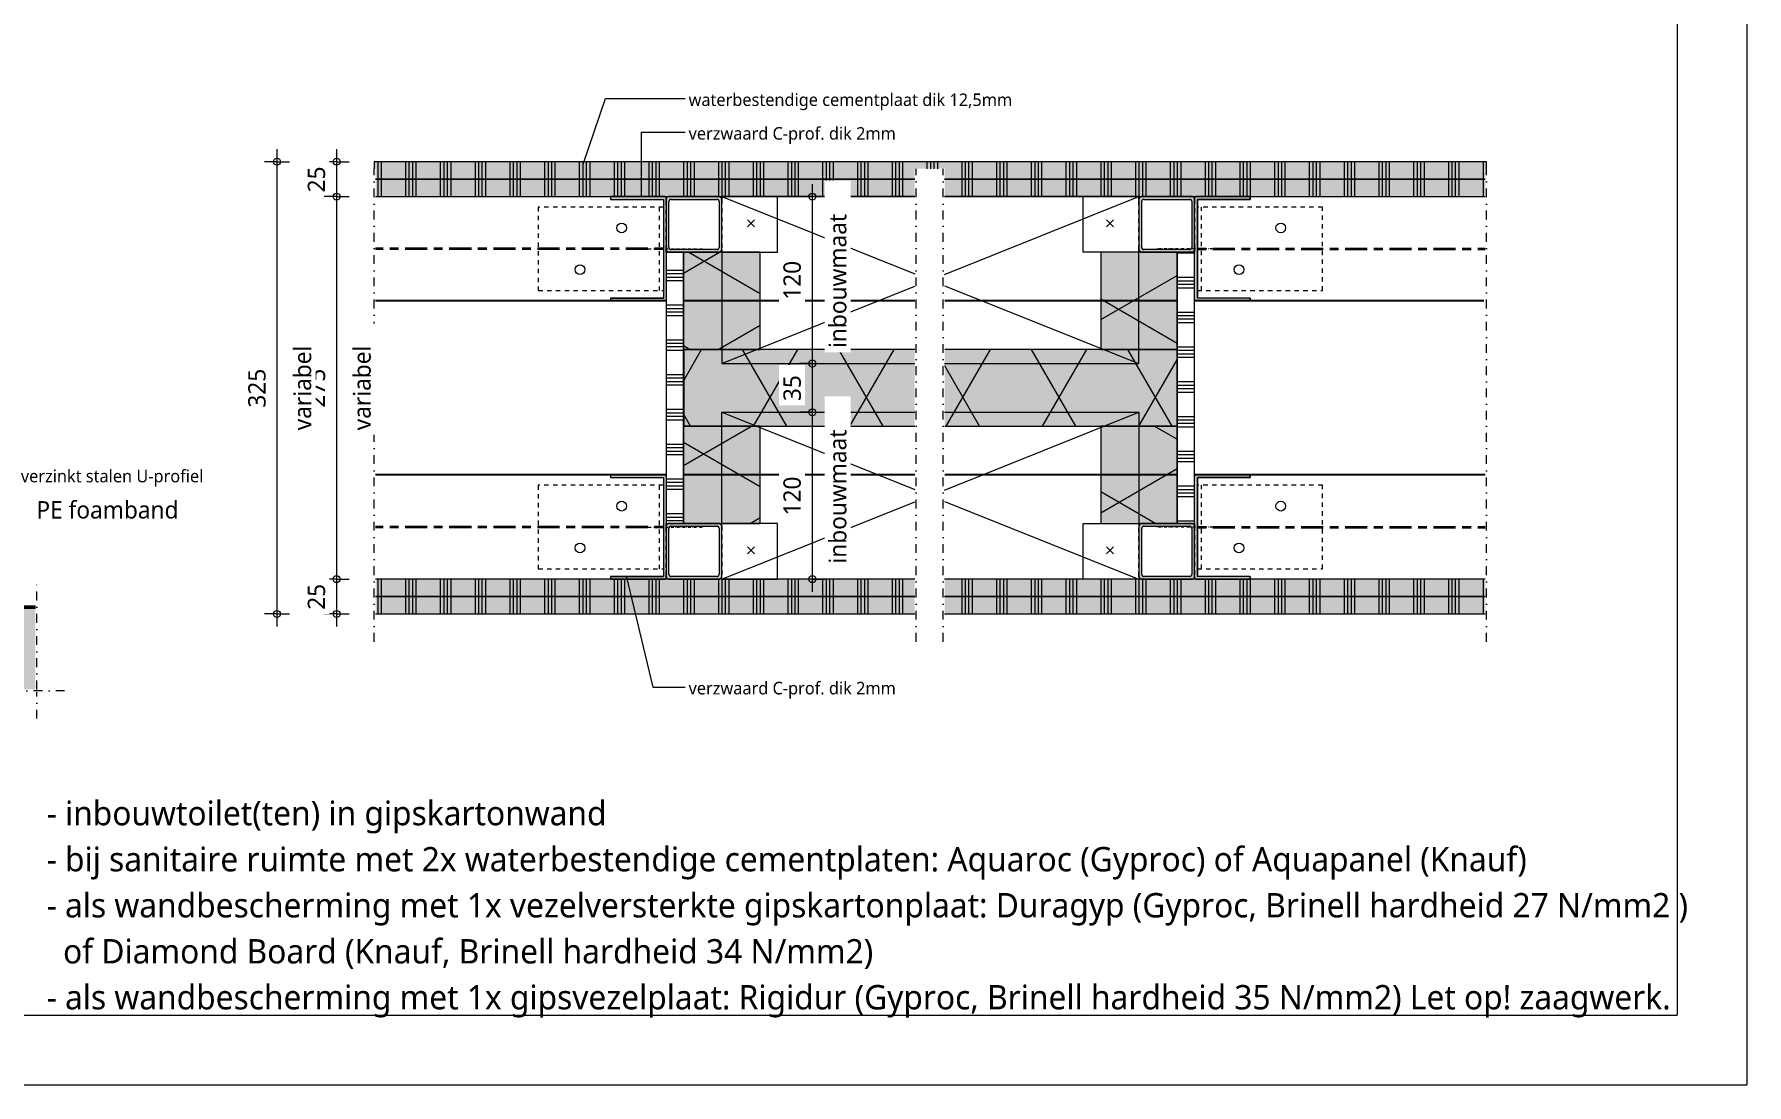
# Model space of a CAD drawing. Header units: millimetres. Extents: x -617 to 12931, y -7813 to -1363.
# Drawn here: x 11699 to 12931, y -4333 to -3578 of the extents above; entities that cross this region are included whole.
import ezdxf

# ---------------------------------------------------------------- set-up
doc = ezdxf.new("R2010")
doc.units = ezdxf.units.MM
for name, pattern in [('Center', [31.75, 6.35, -4.7625, 15.875, -4.7625]), ('Dash', [6.35, 3.175, -3.175]), ('Dash dot', [15.875, 6.35, -4.7625, 0, -4.7625]), ('Streep-stip _ detail', [4, 2, -1, 0, -1])]:
    doc.linetypes.add(name, pattern=pattern)
for name, color, linetype, lineweight in [('A-ANNO-DIMS', 211, 'Continuous', 13), ('A-ANNO-DIMS-5', 211, 'Continuous', 13), ('A-ANNO-IDEN', 131, 'Continuous', 18), ('A-DETL', 90, 'Continuous', 13), ('A-DETL-CNTR', 5, 'Center', 35), ('A-DETL-GENF', 92, 'Continuous', 18), ('A-DETL-GENF-HDLN', 1, 'Dash', 18), ('A-DETL-MBND', 5, 'Continuous', 25), ('G-ANNO-TEXT', 231, 'Continuous', 13)]:
    doc.layers.add(name, color=color, linetype=linetype, lineweight=lineweight)
doc.styles.add('Segoe UI_2', font='segoeui.ttf', dxfattribs={"height": 9})
doc.styles.add('Segoe UI_3', font='segoeui.ttf', dxfattribs={"height": 12.5})
doc.styles.add('Segoe UI_4', font='segoeui.ttf', dxfattribs={"height": 17.5})
doc.dimstyles.new('2_5_mm', dxfattribs={"dimscale": 304.8, "dimtxt": 13.092049, "dimasz": 0.016404, "dimexe": 0.029528, "dimexo": 0.0625, "dimgap": 0.014764, "dimtad": 1, "dimdec": 0, "dimzin": 0, "dimdsep": 46, "dimtxsty": 'Segoe UI_3', "dimblk1": 'DOTBLANK', "dimblk2": 'DOTBLANK', "dimsah": 1, "dimcen": 0.09, "dimdle": 0.029528, "dimazin": 0, "dimtfac": 1, "dimtdec": 4, "dimtix": 1, "dimtmove": 0, "dimatfit": 3, "dimfxl": 0.029528, "dimfxlon": 1, "dimtvp": 1, "dimtfill": 1, "dimtolj": 1, "dimtzin": 0, "dimarcsym": 2})
pattern_1 = [(60, (0, 60.8), (-51.962, 30), []), (120, (0, 60.8), (-51.962, -30), [])]

# ---------------------------------------------------------------- blocks, each defined once
blk = doc.blocks.new('42 isolatie - Type 1-3760056-22_1 Principedetails metalstud')
at = {"layer": 'A-DETL-GENF'}
h = blk.add_hatch(color=256, dxfattribs=at)
h.paths.add_polyline_path([(355.3, 0.8), (355.3, 55.8), (188, 55.8), (188, 0.8), (300.3, 0.8)])
h.paths.add_polyline_path([(166.5, 0.8), (166.5, 55.8), (0.3, 55.8), (0.3, 0.8), (55.3, 0.8)])
at = {"layer": 'A-DETL-GENF', "lineweight": 13}
h = blk.add_hatch(dxfattribs=at)
h.set_pattern_fill('FP_1', color=256, style=0, pattern_type=2)
h.set_pattern_definition(pattern_1)
h.paths.add_polyline_path([(355.3, 0.8), (355.3, 55.8), (188, 55.8), (188, 0.8), (300.3, 0.8)])
h.paths.add_polyline_path([(166.5, 0.8), (166.5, 55.8), (0.3, 55.8), (0.3, 0.8), (55.3, 0.8)])
at = {"layer": 'A-DETL-GENF'}
for p, q in [((55.3, 55.8), (0.3, 55.8)), ((0.3, 55.8), (0.3, 0.8)), ((0.3, 55.8), (0.3, 0.8)), ((166.5, 55.8), (55.3, 55.8)), ((166.5, 55.8), (55.3, 55.8)), ((300.3, 55.8), (188, 55.8)), ((300.3, 55.8), (188, 55.8)), ((355.3, 55.8), (300.3, 55.8)), ((355.3, 0.8), (355.3, 55.8)), ((355.3, 0.8), (355.3, 55.8)), ((0.3, 0.8), (55.3, 0.8)), ((55.3, 0.8), (166.5, 0.8)), ((55.3, 0.8), (166.5, 0.8)), ((188, 0.8), (300.3, 0.8)), ((188, 0.8), (300.3, 0.8)), ((300.3, 0.8), (355.3, 0.8))]:
    blk.add_line(p, q, dxfattribs=at)
blk = doc.blocks.new('42 isolatie - Type 1-3760057-22_1 Principedetails metalstud')
at = {"layer": 'A-DETL-GENF'}
blk.add_hatch(color=256, dxfattribs=at).paths.add_polyline_path([(70.2, 55.8), (0.3, 55.8), (0.3, 0.8), (70.2, 0.8), (70.2, 38.7)])
at = {"layer": 'A-DETL-GENF', "lineweight": 13}
h = blk.add_hatch(dxfattribs=at)
h.set_pattern_fill('FP_1', color=256, style=0, pattern_type=2)
h.set_pattern_definition(pattern_1)
h.paths.add_polyline_path([(70.2, 55.8), (0.3, 55.8), (0.3, 0.8), (70.2, 0.8), (70.2, 38.7)])
at = {"layer": 'A-DETL-GENF'}
for p, q in [((70.2, 55.8), (0.3, 55.8)), ((0.3, 55.8), (0.3, 0.8)), ((70.2, 55.8), (0.3, 55.8)), ((0.3, 55.8), (0.3, 0.8)), ((70.2, 0.8), (70.2, 55.8)), ((70.2, 0.8), (70.2, 55.8)), ((0.3, 0.8), (70.2, 0.8))]:
    blk.add_line(p, q, dxfattribs=at)
blk = doc.blocks.new('42 isolatie - Type 1-3760058-22_1 Principedetails metalstud')
at = {"layer": 'A-DETL-GENF'}
blk.add_hatch(color=256, dxfattribs=at).paths.add_polyline_path([(70.2, -55.8), (70.2, -0.8), (0.3, -0.8), (0.3, -55.8)])
at = {"layer": 'A-DETL-GENF', "lineweight": 13}
h = blk.add_hatch(dxfattribs=at)
h.set_pattern_fill('FP_2', color=256, style=0, pattern_type=2)
h.set_pattern_definition([(300, (0, -60.8), (-51.96, -30), []), (240, (0, -60.8), (-51.96, 30), [])])
h.paths.add_polyline_path([(70.2, -55.8), (70.2, -0.8), (0.3, -0.8), (0.3, -55.8)])
at = {"layer": 'A-DETL-GENF'}
for p, q in [((70.2, -0.8), (0.3, -0.8)), ((0.3, -0.8), (0.3, -55.8)), ((0.3, -0.8), (0.3, -55.8)), ((70.2, -55.8), (70.2, -0.8)), ((70.2, -55.8), (70.2, -0.8)), ((0.3, -55.8), (70.2, -55.8)), ((0.3, -55.8), (70.2, -55.8))]:
    blk.add_line(p, q, dxfattribs=at)
blk = doc.blocks.new('40  gipsplaat - vochtbestendig D12_5-V371-22_1 Principedetails metalstud')
at = {"layer": 'A-DETL-GENF'}
h = blk.add_hatch(color=256, dxfattribs=at)
h.paths.add_polyline_path([(799, 0), (799, 12.5), (410.2, 12.5), (410.2, 0), (730.6, 0)])
h.paths.add_polyline_path([(388.8, 0), (388.8, 12.5), (1, 12.5), (1, 0), (260.4, 0)])
at = {"layer": 'A-DETL-GENF', "lineweight": 13}
h = blk.add_hatch(dxfattribs=at)
h.set_pattern_fill('FP_468', color=256, style=0, pattern_type=2)
h.set_pattern_definition([(90, (-11933.646, 3694.758), (-25, 1e-15), []), (90, (-11931.146, 3694.758), (-25, 1e-15), []), (90, (-11928.646, 3694.758), (-25, 1e-15), []), (90, (-11926.146, 3694.758), (-25, 1e-15), [])])
h.paths.add_polyline_path([(799, 0), (799, 12.5), (410.2, 12.5), (410.2, 0), (730.6, 0)])
h.paths.add_polyline_path([(388.8, 0), (388.8, 12.5), (1, 12.5), (1, 0), (260.4, 0)])
at = {"layer": 'A-DETL-GENF'}
for p, q in [((388.8, 12.5), (1, 12.5)), ((799, 12.5), (410.2, 12.5)), ((1, 0), (170, 0)), ((1, 0), (170, 0)), ((170, 0), (209, 0)), ((209, 0), (212, 0)), ((209, 0), (212, 0)), ((212, 0), (248, 0)), ((248, 0), (388.8, 0)), ((248, 0), (388.8, 0)), ((410.2, 0), (552, 0)), ((410.2, 0), (552, 0)), ((552, 0), (588, 0)), ((588, 0), (591, 0)), ((588, 0), (591, 0)), ((591, 0), (630, 0)), ((630, 0), (799, 0)), ((630, 0), (799, 0))]:
    blk.add_line(p, q, dxfattribs=at)
blk = doc.blocks.new('40  gipsplaat - vochtbestendig D12_5-V372-22_1 Principedetails metalstud')
at = {"layer": 'A-DETL-GENF'}
blk.add_hatch(color=256, dxfattribs=at).paths.add_polyline_path([(799, 0), (799, 7.5), (800, 7.5), (800, 12.5), (0, 12.5), (0, 7.5), (1, 7.5), (1, 0), (388.8, 0), (388.8, 7.5), (410.2, 7.5), (410.2, 0), (730.6, 0)])
at = {"layer": 'A-DETL-GENF', "lineweight": 13}
h = blk.add_hatch(dxfattribs=at)
h.set_pattern_fill('FP_469', color=256, style=0, pattern_type=2)
h.set_pattern_definition([(90, (-11933.646, 3682.258), (-25, 1e-15), []), (90, (-11931.146, 3682.258), (-25, 1e-15), []), (90, (-11928.646, 3682.258), (-25, 1e-15), []), (90, (-11926.146, 3682.258), (-25, 1e-15), [])])
h.paths.add_polyline_path([(799, 0), (799, 7.5), (800, 7.5), (800, 12.5), (0, 12.5), (0, 7.5), (1, 7.5), (1, 0), (388.8, 0), (388.8, 7.5), (410.2, 7.5), (410.2, 0), (730.6, 0)])
at = {"layer": 'A-DETL-GENF'}
for p, q in [((800, 12.5), (0, 12.5)), ((0, 12.5), (0, 7.5)), ((800, 12.5), (0, 12.5)), ((0, 12.5), (0, 7.5)), ((800, 7.5), (800, 12.5)), ((800, 7.5), (800, 12.5)), ((1, 0), (388.8, 0)), ((1, 0), (388.8, 0)), ((410.2, 0), (799, 0)), ((410.2, 0), (799, 0))]:
    blk.add_line(p, q, dxfattribs=at)
blk = doc.blocks.new('20 klos p - Achterliggend-V373-22_1 Principedetails metalstud')
at = {"layer": 'A-DETL-GENF'}
for p, q in [((138.8, 120), (0, 120)), ((0, 120), (0, 118)), ((0, 120), (138.8, 64.5)), ((300, 120), (160.2, 120)), ((160.2, 64.1), (300, 120)), ((300, 118), (300, 120)), ((0, 82), (0, 0)), ((300, 0), (300, 82)), ((0, 0), (138.8, 55.5)), ((160.2, 55.9), (300, 0)), ((0, 0), (138.8, 0)), ((160.2, 0), (300, 0))]:
    blk.add_line(p, q, dxfattribs=at)
blk = doc.blocks.new('40  gipsplaat - vochtbestendig D12_5-V374-22_1 Principedetails metalstud')
at = {"layer": 'A-DETL-GENF'}
h = blk.add_hatch(color=256, dxfattribs=at)
h.paths.add_polyline_path([(799, 0), (799, 12.5), (410.2, 12.5), (410.2, 0), (730.6, 0)])
h.paths.add_polyline_path([(388.8, 0), (388.8, 12.5), (1, 12.5), (1, 0), (260.4, 0)])
at = {"layer": 'A-DETL-GENF', "lineweight": 13}
h = blk.add_hatch(dxfattribs=at)
h.set_pattern_fill('FP_470', color=256, style=0, pattern_type=2)
h.set_pattern_definition([(90, (-11933.646, 3994.758), (-25, 1e-15), []), (90, (-11931.146, 3994.758), (-25, 1e-15), []), (90, (-11928.646, 3994.758), (-25, 1e-15), []), (90, (-11926.146, 3994.758), (-25, 1e-15), [])])
h.paths.add_polyline_path([(799, 0), (799, 12.5), (410.2, 12.5), (410.2, 0), (730.6, 0)])
h.paths.add_polyline_path([(388.8, 0), (388.8, 12.5), (1, 12.5), (1, 0), (260.4, 0)])
at = {"layer": 'A-DETL-GENF'}
for p, q in [((388.8, 12.5), (1, 12.5)), ((799, 12.5), (410.2, 12.5)), ((1, 0), (388.8, 0)), ((1, 0), (388.8, 0)), ((410.2, 0), (799, 0)), ((410.2, 0), (799, 0))]:
    blk.add_line(p, q, dxfattribs=at)
blk = doc.blocks.new('40  gipsplaat - vochtbestendig D12_5-V375-22_1 Principedetails metalstud')
at = {"layer": 'A-DETL-GENF'}
h = blk.add_hatch(color=256, dxfattribs=at)
h.paths.add_polyline_path([(799, 0), (799, 12.5), (410.2, 12.5), (410.2, 0), (730.6, 0)])
h.paths.add_polyline_path([(388.8, 0), (388.8, 12.5), (1, 12.5), (1, 0), (260.4, 0)])
at = {"layer": 'A-DETL-GENF', "lineweight": 13}
h = blk.add_hatch(dxfattribs=at)
h.set_pattern_fill('FP_471', color=256, style=0, pattern_type=2)
h.set_pattern_definition([(90, (-11933.646, 3982.258), (-25, 1e-15), []), (90, (-11931.146, 3982.258), (-25, 1e-15), []), (90, (-11928.646, 3982.258), (-25, 1e-15), []), (90, (-11926.146, 3982.258), (-25, 1e-15), [])])
h.paths.add_polyline_path([(799, 0), (799, 12.5), (410.2, 12.5), (410.2, 0), (730.6, 0)])
h.paths.add_polyline_path([(388.8, 0), (388.8, 12.5), (1, 12.5), (1, 0), (260.4, 0)])
at = {"layer": 'A-DETL-GENF'}
for p, q in [((170, 12.5), (1, 12.5)), ((170, 12.5), (1, 12.5)), ((209, 12.5), (170, 12.5)), ((212, 12.5), (209, 12.5)), ((212, 12.5), (209, 12.5)), ((248, 12.5), (212, 12.5)), ((388.8, 12.5), (248, 12.5)), ((388.8, 12.5), (248, 12.5)), ((552, 12.5), (410.2, 12.5)), ((552, 12.5), (410.2, 12.5)), ((588, 12.5), (552, 12.5)), ((591, 12.5), (588, 12.5)), ((591, 12.5), (588, 12.5)), ((630, 12.5), (591, 12.5)), ((799, 12.5), (630, 12.5)), ((799, 12.5), (630, 12.5)), ((1, 0), (388.8, 0)), ((1, 0), (388.8, 0)), ((410.2, 0), (799, 0)), ((410.2, 0), (799, 0))]:
    blk.add_line(p, q, dxfattribs=at)
blk = doc.blocks.new('22 verzwaard metalstud profiel - 75 mm-V368-22_1 Principedetails metalstud')
at = {"layer": 'A-DETL-GENF'}
blk.add_hatch(color=256, dxfattribs=at).paths.add_polyline_path([(37.5, -8.3), (37.5, -1), (36.5, 0), (-36.5, 0), (-37.5, -1), (-37.5, -40), (-35.5, -40), (-35.5, -2), (35.5, -2), (35.5, -40), (37.5, -40)])
for p, q in [((-36.5, 0), (-37.5, -1)), ((-37.5, -1), (-36.5, 0)), ((-35.5, 0), (-36.5, 0)), ((-35.5, 0), (-36.5, 0)), ((2.5, 0), (0.5, 0)), ((2.5, 0), (0.5, 0)), ((37.5, -1), (36.5, 0)), ((-37.5, -1), (-37.5, -40)), ((-37.5, -40), (-37.5, -1)), ((-35.5, -2), (35.5, -2)), ((-35.5, -40), (-35.5, -2)), ((-35.5, -40), (-35.5, -2)), ((-35.5, -2), (35.5, -2)), ((35.5, -2), (35.5, -40)), ((35.5, -40), (35.5, -2)), ((37.5, -1), (36.5, 0)), ((37.5, -40), (37.5, -1)), ((37.5, -40), (37.5, -1)), ((-37.5, -40), (-35.5, -40)), ((-37.5, -40), (-35.5, -40)), ((35.5, -40), (37.5, -40)), ((35.5, -40), (37.5, -40))]:
    blk.add_line(p, q, dxfattribs=at)
blk = doc.blocks.new('22 verzwaard metalstud profiel - 75 mm-V376-22_1 Principedetails metalstud')
at = {"layer": 'A-DETL-GENF'}
blk.add_hatch(color=256, dxfattribs=at).paths.add_polyline_path([(37.5, -1), (36.5, 0), (-36.5, 0), (-37.5, -1), (-37.5, -40), (-35.5, -40), (-35.5, -2), (35.5, -2), (35.5, -40), (37.5, -40), (37.5, -8.3)])
for p, q in [((-36.5, 0), (-37.5, -1)), ((-37.5, -1), (-36.5, 0)), ((-0.5, 0), (-2.5, 0)), ((-0.5, 0), (-2.5, 0)), ((36.5, 0), (35.5, 0)), ((36.5, 0), (35.5, 0)), ((37.5, -1), (36.5, 0)), ((-37.5, -1), (-37.5, -40)), ((-37.5, -40), (-37.5, -1)), ((-35.5, -2), (35.5, -2)), ((-35.5, -40), (-35.5, -2)), ((-35.5, -40), (-35.5, -2)), ((-35.5, -2), (35.5, -2)), ((35.5, -2), (35.5, -40)), ((35.5, -40), (35.5, -2)), ((37.5, -1), (36.5, 0)), ((37.5, -40), (37.5, -1)), ((37.5, -40), (37.5, -1)), ((-37.5, -40), (-35.5, -40)), ((-37.5, -40), (-35.5, -40)), ((35.5, -40), (37.5, -40)), ((35.5, -40), (37.5, -40))]:
    blk.add_line(p, q, dxfattribs=at)
blk = doc.blocks.new('22 verzwaard metalstud profiel - 75 mm-V377-22_1 Principedetails metalstud')
at = {"layer": 'A-DETL-GENF'}
blk.add_hatch(color=256, dxfattribs=at).paths.add_polyline_path([(37.5, 1), (37.5, 40), (35.5, 40), (35.5, 2), (-35.5, 2), (-35.5, 40), (-37.5, 40), (-37.5, 1), (-36.5, 0), (36.5, 0)])
for p, q in [((-35.5, 40), (-37.5, 40)), ((-37.5, 40), (-37.5, 1)), ((-37.5, 40), (-37.5, 1)), ((-37.5, 40), (-35.5, 40)), ((-35.5, 2), (-35.5, 40)), ((-35.5, 40), (-35.5, 2)), ((37.5, 40), (35.5, 40)), ((35.5, 40), (35.5, 2)), ((35.5, 40), (35.5, 2)), ((35.5, 40), (37.5, 40)), ((37.5, 1), (37.5, 40)), ((37.5, 40), (37.5, 1)), ((-37.5, 1), (-36.5, 0)), ((-37.5, 1), (-36.5, 0)), ((-36.5, 0), (-35.5, 0)), ((-35.5, 0), (-36.5, 0)), ((35.5, 2), (-35.5, 2)), ((-35.5, 2), (35.5, 2)), ((0.5, 0), (2.5, 0)), ((2.5, 0), (0.5, 0)), ((36.5, 0), (37.5, 1)), ((37.5, 1), (36.5, 0))]:
    blk.add_line(p, q, dxfattribs=at)
blk = doc.blocks.new('22 verzwaard metalstud profiel - 75 mm-V378-22_1 Principedetails metalstud')
at = {"layer": 'A-DETL-GENF'}
blk.add_hatch(color=256, dxfattribs=at).paths.add_polyline_path([(37.5, 1), (37.5, 40), (35.5, 40), (35.5, 2), (-35.5, 2), (-35.5, 40), (-37.5, 40), (-37.5, 1), (-36.5, 0), (36.5, 0)])
for p, q in [((-35.5, 40), (-37.5, 40)), ((-37.5, 40), (-37.5, 1)), ((-37.5, 40), (-37.5, 1)), ((-37.5, 40), (-35.5, 40)), ((-35.5, 2), (-35.5, 40)), ((-35.5, 40), (-35.5, 2)), ((37.5, 40), (35.5, 40)), ((35.5, 40), (35.5, 2)), ((35.5, 40), (35.5, 2)), ((35.5, 40), (37.5, 40)), ((37.5, 1), (37.5, 40)), ((37.5, 40), (37.5, 1)), ((-37.5, 1), (-36.5, 0)), ((-37.5, 1), (-36.5, 0)), ((35.5, 2), (-35.5, 2)), ((-35.5, 2), (35.5, 2)), ((-2.5, 0), (-0.5, 0)), ((-0.5, 0), (-2.5, 0)), ((35.5, 0), (36.5, 0)), ((36.5, 0), (35.5, 0)), ((36.5, 0), (37.5, 1)), ((37.5, 1), (36.5, 0))]:
    blk.add_line(p, q, dxfattribs=at)
blk = doc.blocks.new('00 afbreeklijn 1 s l - Type 1-2338428-22_1 Principedetails metalstud')
at = {"layer": 'A-DETL-GENF', "linetype": 'Dash dot'}
blk.add_line((320, 0), (-20, 0), dxfattribs=at)
blk = doc.blocks.new('20 klos p - Achterliggend-4383762-22_1 Principedetails metalstud')
at = {"layer": 'A-DETL-GENF'}
for p, q in [((0, 0), (138.8, 0)), ((0, -82), (0, 0)), ((0, 0), (138.8, -55.5)), ((160.2, 0), (300, 0)), ((160.2, -55.9), (300, 0)), ((300, 0), (300, -82)), ((0, -120), (138.8, -64.5)), ((160.2, -64.1), (300, -120)), ((0, -120), (0, -118)), ((138.8, -120), (0, -120)), ((300, -120), (160.2, -120)), ((300, -118), (300, -120))]:
    blk.add_line(p, q, dxfattribs=at)
blk = doc.blocks.new('00 afbreeklijn 1 s l - Type 1-2338427-22_1 Principedetails metalstud')
at = {"layer": 'A-DETL-GENF', "linetype": 'Dash dot'}
for p, q in [((320, 0), (-20, 0)), ((320, -19.5), (-20, -19.5))]:
    blk.add_line(p, q, dxfattribs=at)
blk = doc.blocks.new('00 afbreeklijn 1 s l - Type 1-2338429-22_1 Principedetails metalstud')
at = {"layer": 'A-DETL-GENF', "linetype": 'Dash dot'}
blk.add_line((320, 0), (-20, 0), dxfattribs=at)
blk = doc.blocks.new('40  gipsplaat - D12_5-2957576-22_1 Principedetails metalstud')
at = {"layer": 'A-DETL-GENF', "lineweight": 13}
h = blk.add_hatch(dxfattribs=at)
h.set_pattern_fill('FP_484', color=256, style=0, pattern_type=2)
h.set_pattern_definition([(270, (3939.708, 12533.646), (25, 1e-15), []), (270, (3942.208, 12533.646), (25, 1e-15), []), (270, (3944.708, 12533.646), (25, 1e-15), []), (270, (3947.208, 12533.646), (25, 1e-15), [])])
h.paths.add_polyline_path([(0, 0), (194.9, 0), (194.9, 12.5), (0, 12.5)])
at = {"layer": 'A-DETL-GENF'}
for p, q in [((194.9, 12.5), (0, 12.5)), ((0, 12.5), (0, 0)), ((194.9, 12.5), (0, 12.5)), ((0, 12.5), (0, 0)), ((194.9, 0), (194.9, 12.5)), ((194.9, 0), (194.9, 12.5)), ((0, 0), (194.9, 0)), ((0, 0), (194.9, 0))]:
    blk.add_line(p, q, dxfattribs=at)
blk = doc.blocks.new('40  gipsplaat - D12_5-V387-22_1 Principedetails metalstud')
at = {"layer": 'A-DETL-GENF', "lineweight": 13}
h = blk.add_hatch(dxfattribs=at)
h.set_pattern_fill('FP_485', color=256, style=0, pattern_type=2)
h.set_pattern_definition([(90, (-3744.808, -12153.646), (-25, 1e-15), []), (90, (-3747.308, -12153.646), (-25, 1e-15), []), (90, (-3749.808, -12153.646), (-25, 1e-15), []), (90, (-3752.308, -12153.646), (-25, 1e-15), [])])
h.paths.add_polyline_path([(194.9, 12.5), (0, 12.5), (0, 0), (194.9, 0)])
at = {"layer": 'A-DETL-GENF'}
for p, q in [((194.9, 12.5), (0, 12.5)), ((0, 12.5), (0, 0)), ((194.9, 12.5), (0, 12.5)), ((0, 12.5), (0, 0)), ((194.9, 0), (194.9, 12.5)), ((194.9, 0), (194.9, 12.5)), ((0, 0), (194.9, 0)), ((0, 0), (194.9, 0))]:
    blk.add_line(p, q, dxfattribs=at)
blk = doc.blocks.new('28 kokerprofiel - 40x40x2-4433244-22_1 Principedetails metalstud')
at = {"layer": 'A-DETL-GENF', "linetype": 'Dash'}
h = blk.add_hatch(color=256, dxfattribs=at)
h.paths.add_polyline_path([(18, -20), (18.5, -19.9), (19, -19.7), (19.4, -19.4), (19.7, -19), (19.9, -18.5), (20, -18), (20, 18), (19.9, 18.5), (19.7, 19), (19.4, 19.4), (19, 19.7), (18.5, 19.9), (18, 20), (-18, 20), (-18.5, 19.9), (-19, 19.7), (-19.4, 19.4), (-19.7, 19), (-19.9, 18.5), (-20, 18), (-20, -18), (-19.9, -18.5), (-19.7, -19), (-19.4, -19.4), (-19, -19.7), (-18.5, -19.9), (-18, -20)])
h.paths.add_polyline_path([(16.5, -18), (-16.9, -17.9), (-17.3, -17.8), (-17.6, -17.6), (-17.8, -17.3), (-17.9, -16.9), (-18, -16.5), (-17.9, 16.9), (-17.8, 17.2), (-17.6, 17.6), (-17.3, 17.8), (-16.9, 17.9), (-16.5, 18), (16.9, 17.9), (17.2, 17.8), (17.6, 17.6), (17.8, 17.2), (17.9, 16.9), (18, 16.5), (17.9, -16.9), (17.8, -17.3), (17.6, -17.6), (17.2, -17.8), (16.8, -18)])
at = {"layer": 'A-DETL-GENF'}
for p, q in [((-20, 18), (-20, -18)), ((18, 20), (-18, 20)), ((-18, -16.5), (-18, 16.5)), ((-16.5, 18), (16.5, 18)), ((18, 16.5), (18, -16.5)), ((20, -18), (20, 18)), ((-18, -20), (18, -20)), ((16.5, -18), (-16.5, -18))]:
    blk.add_line(p, q, dxfattribs=at)
for centre, radius, start, end in [((-18, 18), 2, 90, 180), ((-16.5, 16.5), 1.5, 90, 180), ((16.5, 16.5), 1.5, 360, 90), ((18, 18), 2, 360, 90), ((-18, -18), 2, 180, 270), ((-16.5, -16.5), 1.5, 180, 270), ((16.5, -16.5), 1.5, 270, 0), ((18, -18), 2, 270, 360)]:
    blk.add_arc(centre, radius, start, end, dxfattribs=at)
at = {"layer": 'A-DETL-GENF-HDLN'}
for p, q in [((-20, -18), (-20, 18)), ((-18, 20), (18, 20)), ((-18, -16.5), (-18, 16.5)), ((-16.5, 18), (16.5, 18)), ((18, 16.5), (18, -16.5)), ((20, 18), (20, -18)), ((18, -20), (-18, -20)), ((16.5, -18), (-16.5, -18))]:
    blk.add_line(p, q, dxfattribs=at)
for centre, radius, start, end in [((-18, 18), 2, 90, 180), ((-16.5, 16.5), 1.5, 90, 180), ((16.5, 16.5), 1.5, 360, 90), ((18, 18), 2, 360, 90), ((-18, -18), 2, 180, 270), ((-16.5, -16.5), 1.5, 180, 270), ((16.5, -16.5), 1.5, 270, 0), ((18, -18), 2, 270, 0)]:
    blk.add_arc(centre, radius, start, end, dxfattribs=at)
blk = doc.blocks.new('23 vloerweergave - 23 DI vloerweergave s e-4415505-22_1 Principedetails metalstud')
at = {"layer": 'A-DETL-GENF', "linetype": 'Dash dot'}
blk.add_hatch(color=256, dxfattribs=at).paths.add_polyline_path([(143, -59), (143, 0), (-143, 0), (-143, -59), (-58.2, -59)])
for p, q in [((-144, -80), (-144, 20)), ((144, -59), (144, 20)), ((-145, -60), (-164, -60)), ((164, -60), (-143, -60)), ((144, -80), (144, -61))]:
    blk.add_line(p, q, dxfattribs=at)
at = {"layer": 'A-DETL-GENF', "lineweight": 50}
blk.add_line((143, 0), (-143, 0), dxfattribs=at)
blk = doc.blocks.new('30 L-anker plat a e - 90x60-2057174-22_1 Principedetails metalstud')
at = {"layer": 'A-DETL-GENF', "linetype": 'Dash'}
for p, q in [((35, 90), (-25, 90)), ((-25, 90), (-25, 0)), ((35, 0), (35, 90)), ((35, 3), (-25, 3)), ((35, 0), (-25, 0))]:
    blk.add_line(p, q, dxfattribs=at)
at = {"layer": 'A-DETL-GENF', "linetype": 'Streep-stip _ detail', "lineweight": 13}
blk.add_line((5, 15), (5, -30), dxfattribs=at)
at = {"layer": 'A-DETL-GENF', "lineweight": 13}
for centre in [(-10, 60), (20, 30)]:
    blk.add_circle(centre, 3.5, dxfattribs=at)
blk = doc.blocks.new('DIMBLOCK209-22_1 Principedetails metalstud')
at = {"layer": 'A-ANNO-DIMS-5'}
for p, q in [((11916.6, -3669.8), (11907.6, -3669.8)), ((11916.6, -3660.8), (11916.6, -3694.8)), ((11916.6, -3669.8), (11925.6, -3669.8)), ((11916.6, -3694.8), (11907.6, -3694.8)), ((11916.6, -3694.8), (11925.6, -3694.8))]:
    blk.add_line(p, q, dxfattribs=at)
for centre in [(11916.6, -3669.8), (11916.6, -3694.8)]:
    blk.add_circle(centre, 2.5, dxfattribs=at)
at = {"layer": 'A-ANNO-DIMS-5', "color": 0, "insert": (11895.8, -3691.8), "char_height": 12.5, "width": 22.852, "attachment_point": 1, "rotation": 90, "line_spacing_factor": 1.142579, "style": 'Segoe UI_3', "bg_fill": 3, "box_fill_scale": 1.25, "bg_fill_color": 9, "bg_fill_true_color": 13158600, "bg_fill_transparency": 0}
blk.add_mtext('25', dxfattribs=at)
blk = doc.blocks.new('_DotBlank')
at = {"color": 0, "linetype": 'ByBlock', "lineweight": -2}
blk.add_line((-0.5, 0), (-1, 0), dxfattribs=at)
blk.add_circle((0, 0), 0.5, dxfattribs=at)
blk = doc.blocks.new('DIMBLOCK210-22_1 Principedetails metalstud')
at = {"layer": 'A-ANNO-DIMS-5'}
for p, q in [((11916.6, -3694.8), (11907.6, -3694.8)), ((11916.6, -3694.8), (11916.6, -3969.8)), ((11916.6, -3694.8), (11925.6, -3694.8)), ((11916.6, -3969.8), (11907.6, -3969.8)), ((11916.6, -3969.8), (11925.6, -3969.8))]:
    blk.add_line(p, q, dxfattribs=at)
for centre in [(11916.6, -3694.8), (11916.6, -3969.8)]:
    blk.add_circle(centre, 2.5, dxfattribs=at)
at = {"layer": 'A-ANNO-DIMS-5', "color": 0, "insert": (11928.6, -3862.8), "char_height": 12.5, "width": 73.411, "attachment_point": 1, "rotation": 90, "line_spacing_factor": 1.142579, "style": 'Segoe UI_3', "bg_fill": 3, "box_fill_scale": 1.25, "bg_fill_color": 9, "bg_fill_true_color": 13158600, "bg_fill_transparency": 0}
blk.add_mtext('variabel', dxfattribs=at)
at = {"layer": 'A-ANNO-DIMS-5', "color": 0, "insert": (11895.8, -3846.5), "char_height": 12.5, "width": 34.277, "attachment_point": 1, "rotation": 90, "line_spacing_factor": 1.142579, "style": 'Segoe UI_3', "bg_fill": 3, "box_fill_scale": 1.25, "bg_fill_color": 9, "bg_fill_true_color": 13158600, "bg_fill_transparency": 0}
blk.add_mtext('275', dxfattribs=at)
blk = doc.blocks.new('DIMBLOCK211-22_1 Principedetails metalstud')
at = {"layer": 'A-ANNO-DIMS-5'}
for p, q in [((11916.6, -3969.8), (11907.6, -3969.8)), ((11916.6, -3969.8), (11916.6, -4003.8)), ((11916.6, -3969.8), (11925.6, -3969.8)), ((11916.6, -3994.8), (11907.6, -3994.8)), ((11916.6, -3994.8), (11925.6, -3994.8))]:
    blk.add_line(p, q, dxfattribs=at)
for centre in [(11916.6, -3969.8), (11916.6, -3994.8)]:
    blk.add_circle(centre, 2.5, dxfattribs=at)
at = {"layer": 'A-ANNO-DIMS-5', "color": 0, "insert": (11895.8, -3991.8), "char_height": 12.5, "width": 22.852, "attachment_point": 1, "rotation": 90, "line_spacing_factor": 1.142579, "style": 'Segoe UI_3', "bg_fill": 3, "box_fill_scale": 1.25, "bg_fill_color": 9, "bg_fill_true_color": 13158600, "bg_fill_transparency": 0}
blk.add_mtext('25', dxfattribs=at)
blk = doc.blocks.new('DIMBLOCK212-22_1 Principedetails metalstud')
at = {"layer": 'A-ANNO-DIMS-5'}
for p, q in [((11873.8, -3669.8), (11864.8, -3669.8)), ((11873.8, -4003.8), (11873.8, -3660.8)), ((11873.8, -3669.8), (11882.8, -3669.8)), ((11873.8, -3994.8), (11864.8, -3994.8)), ((11873.8, -3994.8), (11882.8, -3994.8))]:
    blk.add_line(p, q, dxfattribs=at)
for centre in [(11873.8, -3669.8), (11873.8, -3994.8)]:
    blk.add_circle(centre, 2.5, dxfattribs=at)
at = {"layer": 'A-ANNO-DIMS-5', "color": 0, "insert": (11885.8, -3862.8), "char_height": 12.5, "width": 73.411, "attachment_point": 1, "rotation": 90, "line_spacing_factor": 1.142579, "style": 'Segoe UI_3', "bg_fill": 3, "box_fill_scale": 1.25, "bg_fill_color": 9, "bg_fill_true_color": 13158600, "bg_fill_transparency": 0}
blk.add_mtext('variabel', dxfattribs=at)
at = {"layer": 'A-ANNO-DIMS-5', "color": 0, "insert": (11853, -3846.5), "char_height": 12.5, "width": 34.277, "attachment_point": 1, "rotation": 90, "line_spacing_factor": 1.142579, "style": 'Segoe UI_3', "bg_fill": 3, "box_fill_scale": 1.25, "bg_fill_color": 9, "bg_fill_true_color": 13158600, "bg_fill_transparency": 0}
blk.add_mtext('325', dxfattribs=at)
blk = doc.blocks.new('DIMBLOCK213-22_1 Principedetails metalstud')
at = {"layer": 'A-ANNO-DIMS-5'}
for p, q in [((12258.7, -3685.8), (12258.7, -3814.8)), ((12258.7, -3694.8), (12249.7, -3694.8)), ((12258.7, -3694.8), (12267.7, -3694.8)), ((12258.7, -3814.8), (12249.7, -3814.8)), ((12258.7, -3814.8), (12267.7, -3814.8))]:
    blk.add_line(p, q, dxfattribs=at)
for centre in [(12258.7, -3694.8), (12258.7, -3814.8)]:
    blk.add_circle(centre, 2.5, dxfattribs=at)
at = {"layer": 'A-ANNO-DIMS-5', "color": 0, "char_height": 12.5, "attachment_point": 1, "rotation": 90, "line_spacing_factor": 1.142579, "style": 'Segoe UI_3', "bg_fill": 3, "box_fill_scale": 1.25, "bg_fill_color": 9, "bg_fill_true_color": 13158600, "bg_fill_transparency": 0}
for s, insert, width in [('inbouwmaat', (12270.7, -3803.6), 117.114), ('120', (12237.9, -3769), 34.277)]:
    blk.add_mtext(s, dxfattribs=dict(at, insert=insert, width=width))
blk = doc.blocks.new('DIMBLOCK214-22_1 Principedetails metalstud')
at = {"layer": 'A-ANNO-DIMS-5'}
for p, q in [((12258.7, -3814.8), (12249.7, -3814.8)), ((12258.7, -3814.8), (12258.7, -3849.8)), ((12258.7, -3814.8), (12267.7, -3814.8)), ((12258.7, -3849.8), (12249.7, -3849.8)), ((12258.7, -3849.8), (12267.7, -3849.8))]:
    blk.add_line(p, q, dxfattribs=at)
for centre in [(12258.7, -3814.8), (12258.7, -3849.8)]:
    blk.add_circle(centre, 2.5, dxfattribs=at)
at = {"layer": 'A-ANNO-DIMS-5', "color": 0, "insert": (12237.9, -3841.8), "char_height": 12.5, "width": 22.852, "attachment_point": 1, "rotation": 90, "line_spacing_factor": 1.142579, "style": 'Segoe UI_3', "bg_fill": 3, "box_fill_scale": 1.25, "bg_fill_color": 9, "bg_fill_true_color": 13158600, "bg_fill_transparency": 0}
blk.add_mtext('35', dxfattribs=at)
blk = doc.blocks.new('DIMBLOCK215-22_1 Principedetails metalstud')
at = {"layer": 'A-ANNO-DIMS-5'}
for p, q in [((12258.7, -3849.8), (12249.7, -3849.8)), ((12258.7, -3849.8), (12258.7, -3978.8)), ((12258.7, -3849.8), (12267.7, -3849.8)), ((12258.7, -3969.8), (12249.7, -3969.8)), ((12258.7, -3969.8), (12267.7, -3969.8))]:
    blk.add_line(p, q, dxfattribs=at)
for centre in [(12258.7, -3849.8), (12258.7, -3969.8)]:
    blk.add_circle(centre, 2.5, dxfattribs=at)
at = {"layer": 'A-ANNO-DIMS-5', "color": 0, "char_height": 12.5, "attachment_point": 1, "rotation": 90, "line_spacing_factor": 1.142579, "style": 'Segoe UI_3', "bg_fill": 3, "box_fill_scale": 1.25, "bg_fill_color": 9, "bg_fill_true_color": 13158600, "bg_fill_transparency": 0}
for s, insert, width in [('inbouwmaat', (12270.7, -3958.6), 117.114), ('120', (12237.9, -3924), 34.277)]:
    blk.add_mtext(s, dxfattribs=dict(at, insert=insert, width=width))

msp = doc.modelspace()

# ---------------------------------------------------------------- linework, layer by layer
at = {"layer": 'A-ANNO-IDEN'}
for p, q in [((12094, -3671.5), (12110, -3624.4)), ((12110, -3624.4), (12169.7, -3624.4)), ((12135.9, -3648.6), (12169.7, -3648.6)), ((12135.9, -3695.1), (12135.9, -3648.6)), ((12124.9, -3967.3), (12143.9, -4047.3)), ((12143.9, -4047.3), (12169.7, -4047.3))]:
    msp.add_line(p, q, dxfattribs=at)
at = {"layer": 'A-DETL', "lineweight": 18}
for p, q in [((12930.7, -1363.2), (12930.7, -4333.2)), ((12880.7, -3008.2), (12880.7, -4283.2)), ((12233.6, -3694.8), (12193.6, -3694.8)), ((12233.6, -3734.8), (12233.6, -3694.8)), ((12453.6, -3734.8), (12453.6, -3694.8)), ((12453.6, -3694.8), (12493.6, -3694.8)), ((12217.1, -3711.6), (12212.1, -3716.6)), ((12212.1, -3711.6), (12217.1, -3716.6)), ((12470.2, -3711.6), (12475.2, -3716.6)), ((12475.2, -3711.6), (12470.2, -3716.6)), ((12193.6, -3734.8), (12233.6, -3734.8)), ((12493.6, -3734.8), (12453.6, -3734.8)), ((12233.6, -3929.7), (12193.6, -3929.7)), ((12233.6, -3969.7), (12233.6, -3929.7)), ((12453.6, -3969.7), (12453.6, -3929.7)), ((12453.6, -3929.7), (12493.6, -3929.7)), ((12217.1, -3946.5), (12212.1, -3951.5)), ((12212.1, -3946.5), (12217.1, -3951.5)), ((12470.2, -3946.5), (12475.2, -3951.5)), ((12475.2, -3946.5), (12470.2, -3951.5)), ((12193.6, -3969.7), (12233.6, -3969.7)), ((12493.6, -3969.7), (12453.6, -3969.7)), ((10880.7, -4283.2), (12880.7, -4283.2)), ((8730.7, -4333.2), (12930.7, -4333.2))]:
    msp.add_line(p, q, dxfattribs=at)
at = {"layer": 'A-DETL-CNTR'}
for p, q in [((12151.6, -3732.3), (11944.6, -3732.3)), ((12535.6, -3732.3), (12742.6, -3732.3)), ((12151.6, -3932.3), (11944.6, -3932.3)), ((12535.6, -3932.3), (12742.6, -3932.3))]:
    msp.add_line(p, q, dxfattribs=at)
at = {"layer": 'A-DETL-MBND'}
for p, q in [((12153.6, -3769.8), (11944.6, -3769.8)), ((12332.4, -3769.8), (12166.1, -3769.8)), ((12521.1, -3769.8), (12353.9, -3769.8)), ((12741.6, -3769.8), (12533.6, -3769.8)), ((12153.6, -3894.8), (11944.6, -3894.8)), ((12332.4, -3894.8), (12166.1, -3894.8)), ((12521.1, -3894.8), (12353.9, -3894.8)), ((12742.6, -3894.8), (12533.6, -3894.8))]:
    msp.add_line(p, q, dxfattribs=at)

# ---------------------------------------------------------------- block references
at = {"layer": 'A-DETL-GENF'}
for name, p in [('40  gipsplaat - vochtbestendig D12_5-V372-22_1 Principedetails metalstud', (11943.6, -3682.3)), ('40  gipsplaat - vochtbestendig D12_5-V371-22_1 Principedetails metalstud', (11943.6, -3694.8)), ('20 klos p - Achterliggend-V373-22_1 Principedetails metalstud', (12193.6, -3814.8)), ('42 isolatie - Type 1-3760056-22_1 Principedetails metalstud', (12165.9, -3860.6)), ('20 klos p - Achterliggend-4383762-22_1 Principedetails metalstud', (12193.6, -3849.8)), ('40  gipsplaat - vochtbestendig D12_5-V375-22_1 Principedetails metalstud', (11943.6, -3982.3)), ('40  gipsplaat - vochtbestendig D12_5-V374-22_1 Principedetails metalstud', (11943.6, -3994.8))]:
    msp.add_blockref(name, p, dxfattribs=at)
at = {"layer": 'A-DETL-GENF', "linetype": 'Dash dot'}
for name, p, rotation in [('00 afbreeklijn 1 s l - Type 1-2338428-22_1 Principedetails metalstud', (11943.6, -3694.8), 269.9999999999999), ('00 afbreeklijn 1 s l - Type 1-2338427-22_1 Principedetails metalstud', (12352.9, -3694.8), 269.9999999999999), ('00 afbreeklijn 1 s l - Type 1-2338429-22_1 Principedetails metalstud', (12743.6, -3694.8), 270.0000000000002)]:
    msp.add_blockref(name, p, dxfattribs=dict(at, rotation=rotation))
at = {"layer": 'A-DETL-GENF', "linetype": 'Streep-stip _ detail', "lineweight": 13}
for p, rotation in [((12151.6, -3737.3), 89.99999999999962), ((12535.6, -3727.3), 269.9999999999998), ((12151.6, -3937.3), 89.99999999999962), ((12535.6, -3927.3), 269.9999999999998)]:
    msp.add_blockref('30 L-anker plat a e - 90x60-2057174-22_1 Principedetails metalstud', p, dxfattribs=dict(at, rotation=rotation))
at = {"layer": 'A-DETL-GENF'}
for name, p, rotation in [('22 verzwaard metalstud profiel - 75 mm-V368-22_1 Principedetails metalstud', (12153.6, -3732.3), 269.9999999999998), ('22 verzwaard metalstud profiel - 75 mm-V377-22_1 Principedetails metalstud', (12533.6, -3732.3), 270.0000000000002), ('40  gipsplaat - D12_5-V387-22_1 Principedetails metalstud', (12153.6, -3734.8), 269.9999999999999), ('42 isolatie - Type 1-3760057-22_1 Principedetails metalstud', (12165.3, -3734.5), 269.9999999999999), ('42 isolatie - Type 1-3760058-22_1 Principedetails metalstud', (12521.9, -3734.5), 270.0000000000001), ('40  gipsplaat - D12_5-2957576-22_1 Principedetails metalstud', (12533.6, -3929.7), 89.99999999999991), ('42 isolatie - Type 1-3760058-22_1 Principedetails metalstud', (12165.3, -3930), 90.00000000000007), ('42 isolatie - Type 1-3760057-22_1 Principedetails metalstud', (12521.9, -3930), 89.99999999999991), ('22 verzwaard metalstud profiel - 75 mm-V376-22_1 Principedetails metalstud', (12153.6, -3932.3), 269.9999999999998), ('22 verzwaard metalstud profiel - 75 mm-V378-22_1 Principedetails metalstud', (12533.6, -3932.3), 270.0000000000002)]:
    msp.add_blockref(name, p, dxfattribs=dict(at, rotation=rotation))
at = {"layer": 'A-DETL-GENF', "linetype": 'Dash dot'}
msp.add_blockref('23 vloerweergave - 23 DI vloerweergave s e-4415505-22_1 Principedetails metalstud', (11557, -3990), dxfattribs=at)
at = {"layer": 'A-DETL-GENF-HDLN'}
for p in [(12173.6, -3714.8), (12513.6, -3714.8), (12173.6, -3949.8), (12513.6, -3949.8)]:
    msp.add_blockref('28 kokerprofiel - 40x40x2-4433244-22_1 Principedetails metalstud', p, dxfattribs=at)

# ---------------------------------------------------------------- texts
at = {"layer": 'G-ANNO-TEXT', "color": 7, "attachment_point": 1}
for s, insert, char_height, width, style in [('PE foamband', (11700.7, -3913.7), 12.5, 125.063, 'Segoe UI_3'), ('- inbouwtoilet(ten) in gipskartonwand', (11708, -4129.2), 17.5, 499.451, 'Segoe UI_4'), ('- bij sanitaire ruimte met 2x waterbestendige cementplaten: Aquaroc (Gyproc) of Aquapanel (Knauf)', (11708, -4162.3), 17.5, 1316.772, 'Segoe UI_4'), ('- als wandbescherming met 1x vezelversterkte gipskartonplaat: Duragyp (Gyproc, Brinell hardheid 27 N/mm2 )', (11708, -4195.4), 17.5, 1455.063, 'Segoe UI_4'), ('  of Diamond Board (Knauf, Brinell hardheid 34 N/mm2)', (11708, -4228.5), 17.5, 736.751, 'Segoe UI_4'), ('- als wandbescherming met 1x gipsvezelplaat: Rigidur (Gyproc, Brinell hardheid 35 N/mm2) Let op! zaagwerk.', (11708, -4261.5), 17.5, 1444.24, 'Segoe UI_4')]:
    msp.add_mtext(s, dxfattribs=dict(at, insert=insert, char_height=char_height, width=width, style=style))

# ---------------------------------------------------------------- dimensions: what is measured, and where the dimension line sits
at = {"layer": 'A-ANNO-DIMS'}
dim = msp.add_linear_dim(base=(11916.6, -3694.8), p1=(11925.6, -3669.8), p2=(11925.6, -3694.8), angle=90, dimstyle='2_5_mm', override={"dimpost": '<>', "dimfxl": 25}, dxfattribs=at)
dim.commit()
dim.dimension.update_dxf_attribs({"geometry": 'DIMBLOCK209-22_1 Principedetails metalstud', "text_midpoint": (11905.6, -3682.3)})

# ---------------------------------------------------------------- next in the draw order: texts
at = {"layer": 'A-ANNO-IDEN', "lineweight": 13, "char_height": 9, "attachment_point": 1, "style": 'Segoe UI_2', "bg_fill": 3, "box_fill_scale": 1.25, "bg_fill_color": 9, "bg_fill_true_color": 13158600, "bg_fill_transparency": 0}
for s, insert, width in [('waterbestendige cementplaat dik 12,5mm', (12169.7, -3620.7), 299.029), ('verzwaard C-prof. dik 2mm', (12169.7, -3644.9), 192.405), ('verzwaard C-prof. dik 2mm', (12169.7, -4043.6), 192.405)]:
    msp.add_mtext(s, dxfattribs=dict(at, insert=insert, width=width))

# ---------------------------------------------------------------- next in the draw order: dimensions: what is measured, and where the dimension line sits
at = {"layer": 'A-ANNO-DIMS'}
for base, p1, p2, text, override, picture, middle in [((11916.6, -3969.8), (11925.6, -3694.8), (11925.6, -3969.8), '<>\\Xvariabel', {"dimpost": '<>', "dimfxl": 275}, 'DIMBLOCK210-22_1 Principedetails metalstud', (11916.6, -3832.3)), ((12258.7, -3814.8), (12267.7, -3694.8), (12267.7, -3814.8), '<>\\Xinbouwmaat', {"dimpost": '<>', "dimfxl": 120}, 'DIMBLOCK213-22_1 Principedetails metalstud', (12258.7, -3754.8))]:
    dim = msp.add_linear_dim(base=base, p1=p1, p2=p2, angle=90, text=text, dimstyle='2_5_mm', override=override, dxfattribs=at)
    dim.commit()
    dim.dimension.update_dxf_attribs({"geometry": picture, "text_midpoint": middle})

# ---------------------------------------------------------------- next in the draw order: dimensions: what is measured, and where the dimension line sits
for base, p1, p2, override, picture, middle in [((12258.7, -3849.8), (12267.7, -3814.8), (12267.7, -3849.8), {"dimpost": '<>', "dimfxl": 35}, 'DIMBLOCK214-22_1 Principedetails metalstud', (12247.8, -3832.3)), ((11916.6, -3994.8), (11925.6, -3969.8), (11925.6, -3994.8), {"dimpost": '<>', "dimfxl": 25}, 'DIMBLOCK211-22_1 Principedetails metalstud', (11905.6, -3982.3))]:
    dim = msp.add_linear_dim(base=base, p1=p1, p2=p2, angle=90, dimstyle='2_5_mm', override=override, dxfattribs=at)
    dim.commit()
    dim.dimension.update_dxf_attribs({"geometry": picture, "text_midpoint": middle})

# ---------------------------------------------------------------- next in the draw order: dimensions: what is measured, and where the dimension line sits
for base, p1, p2, text, override, picture, middle in [((11873.8, -3669.8), (11882.8, -3994.8), (11882.8, -3669.8), '<>\\Xvariabel', {"dimpost": '<>', "dimfxl": 325}, 'DIMBLOCK212-22_1 Principedetails metalstud', (11873.8, -3832.3)), ((12258.7, -3969.8), (12267.7, -3849.8), (12267.7, -3969.8), '<>\\Xinbouwmaat', {"dimpost": '<>', "dimfxl": 120}, 'DIMBLOCK215-22_1 Principedetails metalstud', (12258.7, -3909.8))]:
    dim = msp.add_linear_dim(base=base, p1=p1, p2=p2, angle=90, text=text, dimstyle='2_5_mm', override=override, dxfattribs=at)
    dim.commit()
    dim.dimension.update_dxf_attribs({"geometry": picture, "text_midpoint": middle})

# ---------------------------------------------------------------- next in the draw order: texts
at = {"layer": 'A-ANNO-IDEN', "lineweight": 13, "insert": (11689.5, -3891.2), "char_height": 9, "width": 169.958, "attachment_point": 1, "style": 'Segoe UI_2', "bg_fill": 3, "box_fill_scale": 1.25, "bg_fill_color": 9, "bg_fill_true_color": 13158600, "bg_fill_transparency": 0}
msp.add_mtext('verzinkt stalen U-profiel', dxfattribs=at)

doc.saveas('drawing.dxf')
